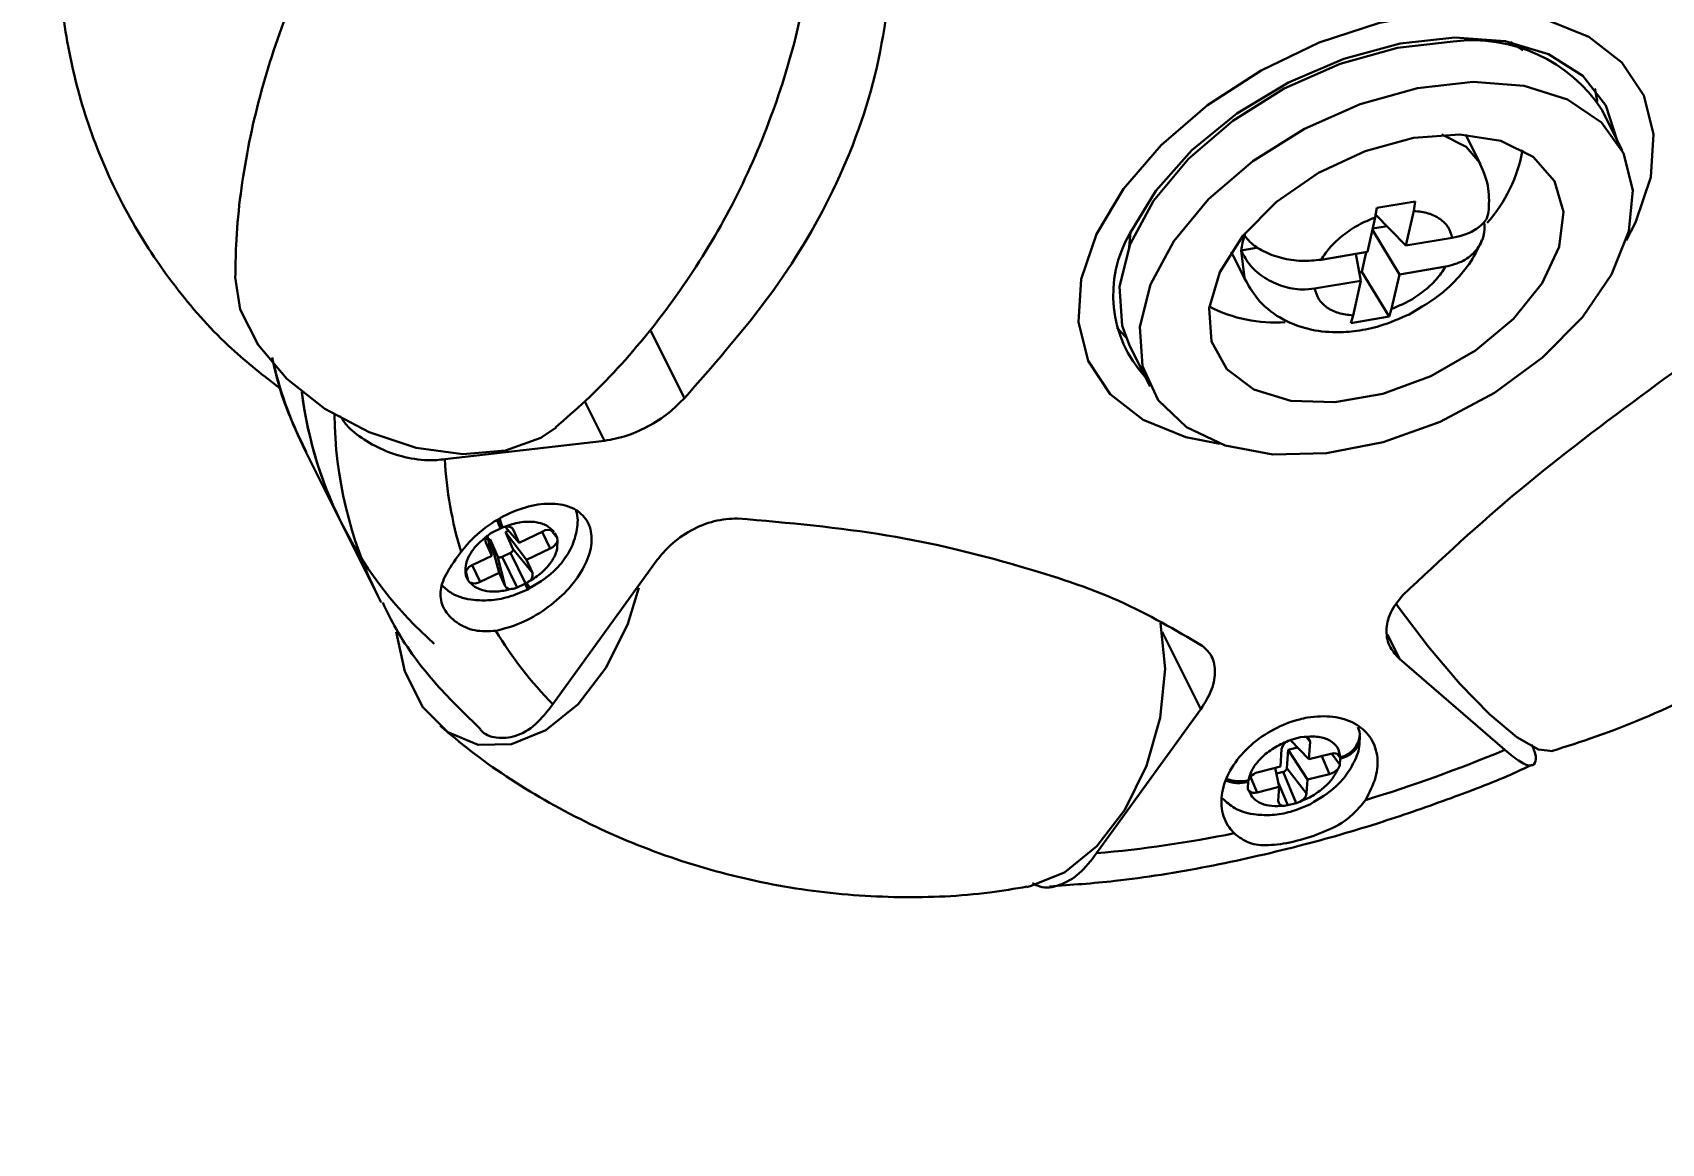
# Model space of a CAD drawing. Header units: millimetres. Extents: x 786 to 1380, y -734 to -314.
# Drawn here: x 1207.06 to 1228.51, y -481.01 to -466.39 of the extents above; entities that cross this region are included whole.
import ezdxf

# ---------------------------------------------------------------- set-up
doc = ezdxf.new("R2010")
doc.units = ezdxf.units.MM
doc.header["$PDSIZE"] = -1
doc.layers.add('粗实线层', color=7, linetype='Continuous', lineweight=15)
doc.dimstyles.new('ISO-25', dxfattribs={"dimtxt": 2.5, "dimasz": 2.5, "dimexe": 1.25, "dimexo": 0.625, "dimtad": 1, "dimtxsty": 'Standard', "dimcen": 2.5, "dimadec": 0, "dimazin": 0, "dimtfac": 1, "dimtmove": 0, "dimatfit": 3, "dimfxl": 1, "dimarcsym": 0})

# ---------------------------------------------------------------- blocks, each defined once
blk = doc.blocks.new('*D130')
at = {"color": 0, "lineweight": -2, "transparency": 16777216}
for p, q in [((1145.915, -458.612), (1145.915, -342.532)), ((1246.277, -506.307), (1246.277, -342.532)), ((1149.995, -344.532), (1242.197, -344.532))]:
    blk.add_line(p, q, dxfattribs=at)
at = {"color": 0, "transparency": 16777216}
for points in [[(1149.995, -343.852), (1149.995, -345.212), (1145.915, -344.532)], [(1242.197, -343.852), (1242.197, -345.212), (1246.277, -344.532)]]:
    blk.add_solid(points, dxfattribs=at)
at = {"layer": 'Defpoints', "color": 0, "transparency": 16777216}
for p in [(1246.277, -344.532), (1145.915, -458.612), (1246.277, -506.307)]:
    blk.add_point(p, dxfattribs=at)
at = {"color": 0, "transparency": 16777216, "insert": (1196.096, -340.966), "char_height": 3.5, "attachment_point": 5}
blk.add_mtext('200,72', dxfattribs=at)

msp = doc.modelspace()

# ---------------------------------------------------------------- linework, layer by layer
at = {"layer": '粗实线层', "color": 7, "linetype": 'Continuous', "lineweight": 30}
for p, q in [((1226.6861, -466.6196), (1226.5189, -466.5169)), ((1227.9912, -467.9418), (1227.7261, -467.4115)), ((1226.1255, -468.1234), (1225.9304, -467.7333)), ((1226.1255, -468.1234), (1226.1149, -468.1031)), ((1224.7365, -468.7743), (1225.1443, -469.1929)), ((1224.7399, -468.8222), (1224.762, -468.6986)), ((1225.264, -468.6146), (1224.762, -468.6986)), ((1225.1443, -469.1929), (1225.2472, -468.7372)), ((1225.264, -468.6146), (1225.2472, -468.7372)), ((1224.7399, -468.8222), (1224.637, -469.2779)), ((1225.0585, -469.5725), (1224.7024, -468.9883)), ((1224.7068, -468.9688), (1224.8952, -468.9373)), ((1228.1671, -468.8882), (1228.0423, -469.1289)), ((1221.5184, -469.0171), (1221.5003, -469.2125)), ((1225.7534, -469.0909), (1225.1443, -469.1929)), ((1222.8447, -469.2762), (1223.0397, -469.6663)), ((1222.9748, -469.2588), (1223.2008, -469.221)), ((1224.0279, -469.3799), (1224.637, -469.2779)), ((1224.4837, -469.3035), (1224.5512, -469.6574)), ((1224.6222, -469.2803), (1224.5634, -469.5406)), ((1224.53, -469.5462), (1224.5634, -469.5406)), ((1224.5634, -469.5406), (1224.922, -470.1287)), ((1224.9556, -470.0282), (1225.0585, -469.5725)), ((1225.6677, -469.4705), (1225.0585, -469.5725)), ((1223.9421, -469.7594), (1224.5512, -469.6574)), ((1224.5512, -469.6574), (1224.4483, -470.1131)), ((1224.9556, -470.0282), (1224.922, -470.1287)), ((1221.3398, -470.2732), (1221.4575, -470.4006)), ((1224.42, -470.2127), (1224.4483, -470.1131)), ((1224.42, -470.2127), (1224.922, -470.1287)), ((1221.5098, -470.5196), (1221.775, -471.0499)), ((1212.491, -472.0042), (1214.593, -471.7623)), ((1210.6484, -471.8842), (1211.1258, -472.839)), ((1211.1258, -472.839), (1211.6032, -473.7938)), ((1213.1074, -473.2768), (1213.0506, -473.0195)), ((1213.0873, -473.0601), (1213.0622, -473.072)), ((1213.1858, -473.2833), (1213.0873, -473.0601)), ((1213.2063, -473.501), (1213.0873, -473.0601)), ((1213.2233, -472.9159), (1213.1223, -472.9641)), ((1213.4682, -473.1044), (1213.2836, -472.8949)), ((1213.3279, -472.9451), (1213.289, -472.9637)), ((1213.289, -472.9637), (1213.3876, -473.1869)), ((1213.5672, -473.3287), (1213.289, -472.9637)), ((1213.4682, -473.1044), (1213.3915, -472.9306)), ((1213.7794, -472.9557), (1213.4682, -473.1044)), ((1213.9308, -472.9631), (1213.9182, -472.9489)), ((1213.97, -473.0412), (1213.9403, -472.9739)), ((1213.9738, -473.075), (1213.97, -473.0412)), ((1213.1074, -473.2768), (1212.8586, -473.3956)), ((1213.0307, -473.103), (1213.1074, -473.2768)), ((1213.2454, -473.29), (1213.3536, -473.2383)), ((1213.5522, -473.6413), (1213.3536, -473.2383)), ((1213.3876, -473.1869), (1213.6439, -473.5025)), ((1213.5672, -473.3287), (1213.8784, -473.18)), ((1212.7966, -473.6017), (1212.7675, -473.4844)), ((1213.283, -473.6748), (1213.1858, -473.2833)), ((1213.4439, -473.6929), (1213.2454, -473.29)), ((1213.6439, -473.5025), (1213.5672, -473.3287)), ((1215.2857, -473.3318), (1213.9144, -475.2297)), ((1212.7631, -473.5006), (1212.7669, -473.5344)), ((1212.7669, -473.5344), (1212.7966, -473.6017)), ((1212.7966, -473.6017), (1212.8187, -473.6267)), ((1212.9575, -473.6199), (1213.2063, -473.501)), ((1213.2063, -473.501), (1213.283, -473.6748)), ((1213.4439, -473.6929), (1213.545, -473.6447)), ((1213.545, -473.6447), (1213.5522, -473.6413)), ((1213.5915, -473.7143), (1213.619, -473.7)), ((1211.6528, -473.8905), (1211.6032, -473.7938)), ((1213.5817, -473.7199), (1213.5839, -473.7188)), ((1213.584, -473.7187), (1213.5916, -473.7149)), ((1225.0594, -474.6324), (1226.4481, -475.8317)), ((1221.0724, -477.1926), (1222.4437, -475.2947)), ((1223.5075, -475.8206), (1223.4925, -476.0505)), ((1223.5936, -475.8309), (1223.5777, -476.0735)), ((1223.7165, -475.7998), (1223.5936, -475.8309)), ((1223.8489, -476.2224), (1223.5936, -475.8309)), ((1223.6444, -475.6942), (1223.595, -475.7133)), ((1223.8663, -475.9558), (1223.623, -475.7025)), ((1223.7565, -475.6658), (1223.6444, -475.6942)), ((1223.8051, -475.6602), (1223.7565, -475.6658)), ((1223.8663, -475.9558), (1223.8813, -475.726)), ((1224.5316, -475.7185), (1224.5327, -475.691)), ((1224.5385, -475.6756), (1224.5388, -475.6644)), ((1223.4925, -476.0505), (1223.2028, -476.1238)), ((1223.4751, -476.317), (1223.4231, -476.068)), ((1224.1559, -475.8825), (1223.8663, -475.9558)), ((1224.2754, -476.0226), (1224.2803, -475.948)), ((1224.2803, -475.948), (1224.2807, -475.9427)), ((1223.0656, -476.2556), (1223.0607, -476.3301)), ((1223.4387, -476.1426), (1223.5271, -476.1203)), ((1223.7, -476.5326), (1223.5271, -476.1203)), ((1223.5777, -476.0735), (1223.8369, -476.4062)), ((1223.8369, -476.4062), (1223.8489, -476.2224)), ((1223.8489, -476.2224), (1224.1386, -476.1491)), ((1223.1855, -476.3903), (1223.4751, -476.317)), ((1223.4751, -476.317), (1223.4631, -476.5008)), ((1223.5393, -476.5666), (1223.5879, -476.561)), ((1223.5879, -476.561), (1223.7, -476.5326)), ((1223.7, -476.5326), (1223.7494, -476.5134))]:
    msp.add_line(p, q, dxfattribs=at)
at = {"layer": '粗实线层', "color": 8, "linetype": 'Continuous', "lineweight": 30}
for p, q in [((1223.0325, -469.0241), (1223.0193, -469.0618)), ((1215.6452, -471.2005), (1215.1955, -470.3009)), ((1214.593, -471.7623), (1214.3341, -471.2443)), ((1213.2233, -472.9159), (1213.1812, -472.8134)), ((1213.3915, -472.9306), (1213.3735, -472.9085)), ((1213.8784, -473.18), (1213.7701, -472.9602)), ((1213.8854, -472.937), (1213.97, -473.0412)), ((1213.0262, -473.085), (1213.0307, -473.103)), ((1212.8493, -473.4003), (1212.9575, -473.6199)), ((1222.4437, -475.2947), (1221.9351, -474.2775)), ((1225.0594, -474.6324), (1224.8997, -474.313)), ((1223.8813, -475.726), (1223.8333, -475.6644)), ((1224.1386, -476.1491), (1224.0391, -475.9121)), ((1224.2754, -476.0226), (1224.1647, -475.8805)), ((1224.2807, -475.9427), (1224.2327, -475.8812)), ((1223.0989, -476.1841), (1223.1855, -476.3903)), ((1223.5879, -476.561), (1223.4648, -476.2675))]:
    msp.add_line(p, q, dxfattribs=at)
at = {"layer": '粗实线层', "color": 7, "linetype": 'Continuous', "lineweight": 30, "flags": 128}
for points in [[(1222.6941, -471.803), (1222.2483, -471.7154), (1221.6842, -471.4865), (1221.2485, -471.1473), (1220.9599, -470.7128), (1220.8313, -470.202), (1220.8681, -469.6371), (1221.0688, -469.0428), (1221.4247, -468.4452), (1221.9201, -467.8703), (1222.5334, -467.3433), (1223.2378, -466.8872), (1224.0025, -466.5219), (1224.7942, -466.2634), (1225.5781, -466.123), (1226.3201, -466.1069), (1226.9876, -466.2157), (1227.5516, -466.4446), (1227.9874, -466.7838), (1228.276, -467.2182), (1228.4046, -467.7291), (1228.3678, -468.294), (1228.1671, -468.8882), (1228.1671, -468.8882)], [(1225.765, -466.5092), (1225.0326, -466.5907), (1224.2779, -466.8002), (1223.5416, -467.1265), (1222.8633, -467.5519), (1222.2795, -468.0535), (1221.8219, -468.6042), (1221.5149, -469.1745), (1221.3753, -469.7335), (1221.4104, -470.2511), (1221.5098, -470.5196)], [(1227.9249, -467.809), (1227.7778, -467.3481), (1227.4713, -466.9615), (1227.0218, -466.6754), (1226.4517, -466.5041), (1225.7897, -466.4562), (1225.0689, -466.5342), (1224.3255, -466.7341), (1223.5968, -467.0459), (1222.9193, -467.4539), (1222.3269, -467.9378), (1221.8495, -468.4731), (1221.5108, -469.0332)], [(1226.0301, -467.0396), (1226.7006, -467.0905), (1227.2731, -467.2711), (1227.7168, -467.5717), (1228.0077, -467.9759), (1228.1301, -468.4621), (1228.0775, -469.0041), (1227.8527, -469.5726), (1227.4678, -470.1369), (1226.9436, -470.6667), (1226.3083, -471.1333), (1225.5961, -471.5117), (1224.8455, -471.7814), (1224.0969, -471.9279), (1223.3908, -471.9433), (1222.765, -471.8267), (1222.2535, -471.5845), (1221.8837, -471.2297), (1221.6756, -470.7814), (1221.6404, -470.2638), (1221.7801, -469.7048), (1222.087, -469.1346), (1222.5447, -468.5838), (1223.1284, -468.0822), (1223.8068, -467.6568), (1224.5431, -467.3306), (1225.2978, -467.1211), (1226.0301, -467.0396)], [(1227.6622, -467.2982), (1227.6606, -467.2855), (1227.6309, -467.1276)], [(1222.695, -469.5435), (1222.9988, -469.065), (1223.4423, -468.6184), (1223.9927, -468.2369), (1224.6091, -467.9488), (1225.2459, -467.7754), (1225.8557, -467.7296), (1226.3934, -467.8148), (1226.8191, -468.0247), (1227.1012, -468.3437), (1227.2188, -468.7481), (1227.1632, -469.208), (1226.9385, -469.6893), (1226.5613, -470.1562), (1226.0597, -470.5741), (1225.4708, -470.9121), (1224.8383, -471.145), (1224.2092, -471.2556), (1223.63, -471.2357), (1223.1438, -471.0868), (1222.7865, -470.8199), (1222.5848, -470.4548), (1222.5535, -470.0185), (1222.695, -469.5435)], [(1209.7287, -469.6111), (1209.7983, -470.035), (1210.0319, -470.5021), (1210.4127, -470.9485), (1210.9127, -471.3411), (1211.4947, -471.6507), (1212.1155, -471.8544), (1212.7291, -471.9371), (1213.29, -471.8927), (1213.7566, -471.7244), (1213.9568, -471.586)], [(1213.2507, -472.904), (1213.2738, -472.897), (1213.2967, -472.893), (1213.3185, -472.892), (1213.3387, -472.8941), (1213.3566, -472.8992), (1213.3717, -472.9072), (1213.3834, -472.9177), (1213.3915, -472.9306)], [(1213.3536, -473.2383), (1213.3625, -473.2334), (1213.3705, -473.2275), (1213.3774, -473.221), (1213.3829, -473.214), (1213.3868, -473.2068), (1213.3889, -473.1997), (1213.3892, -473.193), (1213.3876, -473.1869)], [(1213.1858, -473.2833), (1213.1892, -473.2885), (1213.1942, -473.2927), (1213.2008, -473.2957), (1213.2085, -473.2973), (1213.2172, -473.2975), (1213.2265, -473.2963), (1213.236, -473.2938), (1213.2454, -473.29)], [(1215.0464, -473.6977), (1214.9004, -474.1708), (1214.6148, -474.7493), (1214.2456, -475.2281), (1213.8201, -475.5717), (1213.3699, -475.7545), (1212.9284, -475.7631), (1212.5282, -475.5968), (1212.1992, -475.2678), (1211.9656, -474.8007), (1211.85, -474.2778)], [(1225.0162, -473.9071), (1225.0441, -473.9471), (1225.4396, -474.4762), (1225.8517, -474.9615), (1226.2499, -475.3669), (1226.6046, -475.6624), (1226.8896, -475.8261), (1227.0765, -475.8483)], [(1220.1509, -477.6367), (1220.1992, -477.6273), (1220.6494, -477.4445), (1221.0749, -477.1009), (1221.4441, -476.6221), (1221.7297, -476.0435), (1221.9104, -475.4082), (1221.9728, -474.7631), (1221.9143, -474.1655)], [(1224.5126, -475.5319), (1224.533, -475.5893), (1224.5383, -475.6294)], [(1224.5383, -475.6475), (1224.5386, -475.6711), (1224.5317, -475.7184)], [(1224.28, -475.9285), (1224.2754, -475.914), (1224.267, -475.9013), (1224.2548, -475.891), (1224.2394, -475.8834), (1224.2213, -475.8786), (1224.2008, -475.8768), (1224.1788, -475.8781), (1224.1559, -475.8825)]]:
    msp.add_lwpolyline(points, dxfattribs=at)
at = {"layer": '粗实线层', "color": 8, "linetype": 'Continuous', "lineweight": 30, "flags": 128}
for points in [[(1226.1149, -468.1031), (1225.9352, -467.8926), (1225.616, -467.7323)], [(1222.9748, -469.2588), (1223.0176, -469.6171), (1223.0397, -469.6663)], [(1213.1899, -472.8087), (1213.2113, -472.862), (1213.2306, -472.9124)], [(1213.2136, -472.7957), (1213.2339, -472.8525), (1213.2507, -472.904)]]:
    msp.add_lwpolyline(points, dxfattribs=at)
at = {"layer": '粗实线层', "color": 7, "linetype": 'Continuous', "lineweight": 30}
for centre, radius, start, end in [((1226.0314, -468.5126), 2.021, 33.01343, 97.57591), ((1224.7491, -467.5911), 1.9608, 318.30582, 349.90441), ((1222.8803, -469.8418), 1.5904, 149.43987, 222.54513), ((1223.9653, -469.379), 0.9978, 161.46168, 173.07987), ((1223.4165, -468.3444), 1.8624, 242.49565, 274.30574), ((1215.3429, -469.5407), 5.2469, 193.58117, 206.52768), ((1215.8748, -470.4664), 5.3071, 187.07578, 228.3939), ((1215.9068, -470.4618), 5.3394, 187.08213, 206.43731), ((1217.6207, -471.7365), 5.1367, 182.98722, 196.858), ((1201.2771, -506.3068), 45, 131.51202, 330.23211), ((1213.1168, -473.0783), 0.0896, 130.5116, 195.95945), ((1213.3277, -473.1156), 0.2251, 109.99049, 115.56137), ((1213.8555, -473.0874), 0.152, 65.61202, 120.00826), ((1213.8188, -473.0299), 0.1615, 291.67121, 343.78809), ((1212.9182, -473.5457), 0.1615, 111.67451, 163.78388), ((1212.8815, -473.4882), 0.152, 245.60776, 300.01252), ((1213.3538, -473.6317), 0.0829, 211.34865, 280.42714), ((1213.4539, -473.4355), 0.228, 295.53127, 301.04851), ((1213.528, -473.5218), 0.1174, 291.73781, 9.48105), ((1217.395, -471.7448), 4.9253, 210.76995, 225.03563), ((1223.6547, -475.8513), 0.1503, 113.36887, 168.19421), ((1223.814, -475.7268), 0.0673, 0.74677, 97.59139), ((1218.8056, -457.459), 19.8988, 286.9675, 292.58612), ((1224.2189, -475.9384), 0.0619, 356.0762, 9.23408), ((1223.1417, -476.2554), 0.0759, 164.55719, 176.06153), ((1223.2402, -476.3056), 0.1856, 101.62542, 157.71278), ((1223.516, -476.0574), 0.0639, 280.01764, 345.42002), ((1224.087, -475.9412), 0.2141, 283.93775, 319.8221), ((1223.1463, -476.2781), 0.1189, 235.45135, 289.21451), ((1223.6897, -476.3754), 0.1503, 293.36887, 348.19421), ((1223.5304, -476.4999), 0.0672, 180.73921, 277.59843), ((1219.6238, -460.8581), 16.3986, 275.06784, 281.46019)]:
    msp.add_arc(centre, radius, start, end, dxfattribs=at)
at = {"layer": '粗实线层', "color": 8, "linetype": 'Continuous', "lineweight": 30}
for centre, radius, start, end in [((1216.5275, -471.3684), 5.4892, 180.53069, 206.22247), ((1214.2925, -473.2896), 0.8196, 205.40798, 211.208), ((1213.752, -473.5584), 0.1945, 201.89196, 226.78125), ((1224.2124, -475.6091), 0.3265, 281.95366, 356.43483), ((1224.214, -475.6155), 0.3339, 281.51319, 342.06035), ((1222.9529, -475.7289), 0.5334, 251.19064, 282.23606), ((1222.9669, -475.7063), 0.5386, 250.79427, 280.87465)]:
    msp.add_arc(centre, radius, start, end, dxfattribs=at)
at = {"layer": '粗实线层', "color": 7, "linetype": 'Continuous', "lineweight": 30}
for points, knots in [([(1213.1736, -462.2499), (1213.0407, -462.3651), (1212.6096, -462.7391), (1211.9403, -463.4769), (1211.2172, -464.4852), (1210.6195, -465.5939), (1210.163, -466.7691), (1209.8642, -467.9774), (1209.7422, -468.9345), (1209.7343, -469.4741), (1209.7322, -469.6166)], [0, 0, 0, 0, 0.06461654, 0.20961882, 0.35684902, 0.50529258, 0.65387724, 0.80163662, 0.94763087, 1, 1, 1, 1]), ([(1207.4799, -464.3966), (1207.4592, -464.5552), (1207.3973, -465.0302), (1207.4145, -465.8726), (1207.5733, -466.9003), (1207.8916, -467.9243), (1208.3583, -468.9024), (1208.959, -469.7914), (1209.6219, -470.5323), (1210.1058, -470.9066), (1210.3236, -471.0751)], [0, 0, 0, 0, 0.0662556, 0.1984055, 0.3340495, 0.4721636, 0.6113206, 0.7502746, 0.8876349, 1, 1, 1, 1]), ([(1213.9465, -471.5891), (1214.0804, -471.473), (1214.5124, -471.0982), (1215.1828, -470.3596), (1215.9055, -469.3513), (1216.5044, -468.2425), (1216.9563, -467.0676), (1217.2509, -465.9382), (1217.3204, -465.2109), (1217.3511, -464.89)], [0, 0, 0, 0, 0.0708362, 0.2286653, 0.3889196, 0.5504941, 0.7122223, 0.8730527, 1, 1, 1, 1]), ([(1215.6452, -471.2005), (1216.0158, -470.7796), (1216.7637, -469.9302), (1217.6268, -468.5365), (1218.2294, -466.9379), (1218.3496, -465.8366), (1218.4105, -465.2786)], [0, 0, 0, 0, 0.2320375, 0.4683438, 0.7306462, 1, 1, 1, 1]), ([(1226.2359, -468.7169), (1226.2387, -468.6117), (1226.2447, -468.3912), (1226.1529, -468.1896), (1226.1049, -468.0841)], [0, 0, 0, 0, 0.477142, 1, 1, 1, 1]), ([(1225.7534, -469.0909), (1225.739, -469.0427), (1225.7101, -468.9463), (1225.5979, -468.8376), (1225.4449, -468.7609), (1225.3131, -468.7451), (1225.2472, -468.7372)], [0, 0, 0, 0, 0.25000122, 0.4999983, 0.75000107, 1, 1, 1, 1]), ([(1226.2343, -468.7169), (1226.2295, -468.7562), (1226.2185, -468.8464), (1226.1007, -468.9658), (1225.9354, -469.0523), (1225.8052, -469.0799), (1225.7534, -469.0909)], [0, 0, 0, 0, 0.2237114, 0.5137272, 0.8067227, 1, 1, 1, 1]), ([(1224.7399, -468.8222), (1224.6651, -468.8536), (1224.5156, -468.9165), (1224.3145, -469.0525), (1224.1424, -469.2088), (1224.066, -469.3228), (1224.0279, -469.3799)], [0, 0, 0, 0, 0.249999, 0.4999997, 0.7500002, 1, 1, 1, 1]), ([(1231.6497, -468.9092), (1231.0837, -469.2459), (1229.9411, -469.9255), (1228.2753, -471.1415), (1226.5929, -472.4031), (1225.6037, -473.3262), (1225.1026, -473.7939)], [0, 0, 0, 0, 0.2320377, 0.4683439, 0.7306463, 1, 1, 1, 1]), ([(1225.6677, -469.4705), (1225.7473, -469.4496), (1225.9065, -469.4079), (1226.0792, -469.26), (1226.1805, -469.0804), (1226.1775, -468.9471), (1226.1761, -468.8868)], [0, 0, 0, 0, 0.2627484, 0.5256153, 0.7855664, 1, 1, 1, 1]), ([(1224.0279, -469.3799), (1223.9423, -469.3886), (1223.7713, -469.4062), (1223.5015, -469.3643), (1223.2635, -469.2763), (1223.1019, -469.1672), (1223.0413, -469.09), (1223.0193, -469.0618)], [0, 0, 0, 0, 0.2207973, 0.4416925, 0.6601376, 0.8760132, 1, 1, 1, 1]), ([(1225.185, -470.0997), (1225.3415, -470.0088), (1225.5601, -469.8818), (1225.8213, -469.6343), (1226.0092, -469.4111), (1226.1005, -469.2158), (1226.1454, -469.1197)], [0, 0, 0, 0, 0.3722383, 0.5199478, 0.7639101, 1, 1, 1, 1]), ([(1222.9748, -469.2588), (1223.0114, -469.3274), (1223.0845, -469.4647), (1223.2828, -469.6296), (1223.5204, -469.7395), (1223.7514, -469.7801), (1223.8879, -469.7653), (1223.9421, -469.7594)], [0, 0, 0, 0, 0.21305288, 0.42604722, 0.64047124, 0.8570981, 1, 1, 1, 1]), ([(1223.0207, -469.6262), (1223.0709, -469.7169), (1223.1857, -469.924), (1223.4799, -470.161), (1223.841, -470.3036), (1224.1883, -470.3435), (1224.5065, -470.3215), (1224.8347, -470.2534), (1225.0587, -470.1551), (1225.185, -470.0997)], [0, 0, 0, 0, 0.1286081, 0.2935806, 0.4602105, 0.6094193, 0.719888, 0.8421337, 1, 1, 1, 1]), ([(1224.9556, -470.0282), (1225.0304, -469.9967), (1225.1799, -469.9338), (1225.381, -469.7978), (1225.5531, -469.6416), (1225.6295, -469.5275), (1225.6677, -469.4705)], [0, 0, 0, 0, 0.2500022, 0.5000018, 0.7499996, 1, 1, 1, 1]), ([(1223.9421, -469.7594), (1223.9565, -469.8076), (1223.9854, -469.904), (1224.0976, -470.0127), (1224.2506, -470.0894), (1224.3824, -470.1052), (1224.4483, -470.1131)], [0, 0, 0, 0, 0.2500005, 0.5000016, 0.7499994, 1, 1, 1, 1]), ([(1227.0618, -475.849), (1227.2561, -475.7869), (1227.9231, -475.5738), (1229.0272, -475.0973), (1230.3337, -474.3724), (1231.5523, -473.5113), (1232.6635, -472.529), (1233.6462, -471.4758), (1234.1872, -470.7059), (1234.4465, -470.3368)], [0, 0, 0, 0, 0.0653166, 0.2241702, 0.3831614, 0.5415095, 0.6990853, 0.8557717, 1, 1, 1, 1]), ([(1210.2168, -470.6655), (1210.2554, -470.8328), (1210.3553, -471.2666), (1210.5478, -471.6634), (1210.6661, -471.9072)], [0, 0, 0, 0, 0.3857574, 1, 1, 1, 1]), ([(1214.593, -471.7623), (1214.6916, -471.7448), (1214.8886, -471.7097), (1215.198, -471.5641), (1215.4623, -471.3883), (1215.5894, -471.2578), (1215.6452, -471.2005)], [0, 0, 0, 0, 0.26502, 0.5300952, 0.7933668, 1, 1, 1, 1]), ([(1211.114, -471.4383), (1211.1394, -471.4772), (1211.2137, -471.591), (1211.4274, -471.7566), (1211.7223, -471.9129), (1212.0572, -472.0088), (1212.3192, -472.0268), (1212.4561, -472.0088), (1212.491, -472.0042)], [0, 0, 0, 0, 0.099911, 0.2923064, 0.489748, 0.6994892, 0.9234436, 1, 1, 1, 1]), ([(1213.163, -474.2646), (1213.2715, -474.2358), (1213.4887, -474.1781), (1213.8209, -473.9868), (1214.1084, -473.7412), (1214.3197, -473.4596), (1214.4297, -473.1755), (1214.4273, -472.9784), (1214.3698, -472.8122), (1214.258, -472.6772), (1214.0212, -472.586), (1213.719, -472.5879), (1213.3844, -472.6844), (1213.057, -472.8677), (1212.8324, -473.0656), (1212.7314, -473.1927), (1212.7047, -473.2262)], [0, 0, 0, 0, 0.079872, 0.1597494, 0.2394305, 0.318713, 0.3975674, 0.4759724, 0.4999747, 0.5779759, 0.6559674, 0.7342072, 0.8128917, 0.8920069, 0.9715329, 1, 1, 1, 1]), ([(1213.9182, -472.949), (1213.8837, -472.9183), (1213.8147, -472.8568), (1213.6469, -472.8221), (1213.4522, -472.8324), (1213.3179, -472.8801), (1213.2507, -472.904)], [0, 0, 0, 0, 0.2500008, 0.499999, 0.750001, 1, 1, 1, 1]), ([(1213.584, -473.7187), (1213.7032, -473.647), (1213.869, -473.5473), (1214.0504, -473.349), (1214.1696, -473.1666), (1214.2364, -472.9344), (1214.2481, -472.7631), (1214.219, -472.6857), (1214.2185, -472.6845)], [0, 0, 0, 0, 0.2982005, 0.414917, 0.6060885, 0.8003927, 0.9969091, 1, 1, 1, 1]), ([(1216.3441, -472.784), (1216.2425, -472.7905), (1216.0393, -472.8034), (1215.7274, -472.9336), (1215.4651, -473.1174), (1215.3416, -473.265), (1215.2857, -473.3318)], [0, 0, 0, 0, 0.2614812, 0.5230059, 0.7840243, 1, 1, 1, 1]), ([(1222.4633, -474.4621), (1222.1112, -474.2546), (1221.4005, -473.8357), (1220.0197, -473.3838), (1218.334, -472.9617), (1217.0132, -472.8438), (1216.3441, -472.784)], [0, 0, 0, 0, 0.2320378, 0.4683439, 0.7306461, 1, 1, 1, 1]), ([(1213.0586, -473.0102), (1213.0117, -473.0469), (1212.9179, -473.1202), (1212.8203, -473.249), (1212.761, -473.3805), (1212.7624, -473.4606), (1212.7631, -473.5006)], [0, 0, 0, 0, 0.2499963, 0.5000002, 0.7500021, 1, 1, 1, 1]), ([(1213.1223, -472.9641), (1213.1083, -472.9717), (1213.0842, -472.9848), (1213.0662, -473.0027), (1213.0586, -473.0102)], [0, 0, 0, 0, 0.5802472, 1, 1, 1, 1]), ([(1213.2306, -472.9124), (1213.2294, -472.913), (1213.2269, -472.9142), (1213.2245, -472.9153), (1213.2233, -472.9159)], [0, 0, 0, 0, 0.5002034, 1, 1, 1, 1]), ([(1213.163, -474.2646), (1213.0681, -474.2696), (1212.8788, -474.2795), (1212.6307, -474.1596), (1212.5104, -474.0322), (1212.4376, -473.8857), (1212.4177, -473.7273), (1212.5069, -473.4959), (1212.6385, -473.3165), (1212.7047, -473.2262)], [0, 0, 0, 0, 0.1529751, 0.305231, 0.4722701, 0.5002026, 0.666258, 0.8321362, 1, 1, 1, 1]), ([(1213.5715, -473.6309), (1213.6327, -473.5935), (1213.7549, -473.5186), (1213.8893, -473.3717), (1213.9734, -473.2168), (1213.9737, -473.1223), (1213.9738, -473.075)], [0, 0, 0, 0, 0.2500004, 0.4999981, 0.7499995, 1, 1, 1, 1]), ([(1212.4577, -473.6699), (1212.499, -473.7067), (1212.6134, -473.8087), (1212.8375, -473.8618), (1213.0872, -473.8683), (1213.3328, -473.8273), (1213.4975, -473.7561), (1213.584, -473.7187)], [0, 0, 0, 0, 0.144722, 0.4009524, 0.5775081, 0.778185, 1, 1, 1, 1]), ([(1212.8187, -473.6266), (1212.8474, -473.6533), (1212.9048, -473.7066), (1213.0394, -473.7456), (1213.1969, -473.7526), (1213.3115, -473.7263), (1213.3688, -473.7132)], [0, 0, 0, 0, 0.2499988, 0.4999989, 0.7499991, 1, 1, 1, 1]), ([(1213.3688, -473.7132), (1213.3833, -473.7114), (1213.4083, -473.7082), (1213.4334, -473.6975), (1213.4439, -473.6929)], [0, 0, 0, 0, 0.5792394, 1, 1, 1, 1]), ([(1211.673, -473.8936), (1211.7295, -474.0089), (1211.9188, -474.3947), (1212.3428, -474.9617), (1212.7629, -475.3665), (1212.9614, -475.5578)], [0, 0, 0, 0, 0.1835336, 0.6142912, 1, 1, 1, 1]), ([(1225.1026, -473.7939), (1225.0425, -473.8698), (1224.9225, -474.0216), (1224.8715, -474.2661), (1224.9169, -474.4814), (1225.015, -474.5854), (1225.0594, -474.6324)], [0, 0, 0, 0, 0.2614818, 0.5230094, 0.7840256, 1, 1, 1, 1]), ([(1222.4437, -475.2947), (1222.4977, -475.2085), (1222.6057, -475.0361), (1222.6447, -474.7817), (1222.5966, -474.5823), (1222.504, -474.4988), (1222.4633, -474.4621)], [0, 0, 0, 0, 0.2650179, 0.530093, 0.7933683, 1, 1, 1, 1]), ([(1213.9144, -475.2297), (1213.8408, -475.3243), (1213.6935, -475.5137), (1213.4246, -475.6692), (1213.1736, -475.6849), (1213.011, -475.6339), (1212.9582, -475.5629), (1212.9572, -475.5614)], [0, 0, 0, 0, 0.2571933, 0.5146437, 0.7634734, 0.9952054, 1, 1, 1, 1]), ([(1224.6126, -476.4917), (1224.6644, -476.3911), (1224.7679, -476.1901), (1224.7822, -475.8954), (1224.6858, -475.6469), (1224.4801, -475.4691), (1224.1917, -475.3807), (1223.93, -475.3887), (1223.6654, -475.4447), (1223.3992, -475.5481), (1223.0925, -475.7607), (1222.8575, -476.0278), (1222.7212, -476.3215), (1222.7017, -476.6102), (1222.7785, -476.8122), (1222.8604, -476.9053), (1222.882, -476.9298)], [0, 0, 0, 0, 0.0798711, 0.1597491, 0.2394299, 0.3187126, 0.3975669, 0.4759718, 0.4999742, 0.577975, 0.6559668, 0.7342066, 0.812892, 0.8920071, 0.9715332, 1, 1, 1, 1]), ([(1212.4283, -475.5146), (1212.5591, -475.6248), (1212.9832, -475.9823), (1213.797, -476.5127), (1214.8828, -477.052), (1216.0494, -477.4525), (1217.2595, -477.7033), (1218.476, -477.7931), (1219.4472, -477.75), (1219.9926, -477.6588), (1220.1556, -477.6315)], [0, 0, 0, 0, 0.0638071, 0.2070189, 0.3526659, 0.499719, 0.6470294, 0.793565, 0.9383086, 1, 1, 1, 1]), ([(1223.5951, -475.7133), (1223.5293, -475.7426), (1223.3977, -475.801), (1223.2335, -475.9341), (1223.1117, -476.0845), (1223.0829, -476.185), (1223.0685, -476.2352)], [0, 0, 0, 0, 0.24999957, 0.50000045, 0.74999851, 1, 1, 1, 1]), ([(1224.28, -475.9285), (1224.2718, -475.884), (1224.2554, -475.795), (1224.1494, -475.7023), (1223.9975, -475.6492), (1223.8692, -475.6565), (1223.8051, -475.6602)], [0, 0, 0, 0, 0.2500005, 0.5000012, 0.750001, 1, 1, 1, 1]), ([(1223.8877, -476.5443), (1224.0067, -476.4726), (1224.1723, -476.3729), (1224.3549, -476.1744), (1224.4683, -475.9926), (1224.5384, -475.8113), (1224.5309, -475.704), (1224.529, -475.6773)], [0, 0, 0, 0, 0.3447426, 0.4796758, 0.7006817, 0.9253122, 1, 1, 1, 1]), ([(1226.4481, -475.8317), (1226.5184, -475.8899), (1226.659, -476.0065), (1226.8017, -476.0568), (1226.8615, -475.9974), (1226.8542, -475.8845), (1226.8097, -475.7834), (1226.799, -475.7591)], [0, 0, 0, 0, 0.24068411, 0.48160558, 0.71446038, 0.93131483, 1, 1, 1, 1]), ([(1220.4518, -477.6283), (1220.7378, -477.6084), (1221.4218, -477.5607), (1222.5214, -477.3806), (1223.7002, -477.117), (1224.7724, -476.8079), (1225.704, -476.4817), (1226.3637, -476.2337), (1226.714, -476.0705), (1226.8068, -476.0273)], [0, 0, 0, 0, 0.13836441, 0.33095049, 0.51762126, 0.68956339, 0.83076179, 0.95512749, 1, 1, 1, 1]), ([(1224.2506, -476.0794), (1224.2582, -476.0682), (1224.2714, -476.049), (1224.2742, -476.0304), (1224.2754, -476.0226)], [0, 0, 0, 0, 0.5792441, 1, 1, 1, 1]), ([(1223.0659, -476.2502), (1223.0659, -476.2511), (1223.0658, -476.2529), (1223.0657, -476.2547), (1223.0656, -476.2556)], [0, 0, 0, 0, 0.5003948, 1, 1, 1, 1]), ([(1223.7493, -476.5134), (1223.8056, -476.489), (1223.918, -476.4402), (1224.0648, -476.3326), (1224.1842, -476.2097), (1224.2284, -476.1228), (1224.2506, -476.0794)], [0, 0, 0, 0, 0.2499998, 0.4999982, 0.7500032, 1, 1, 1, 1]), ([(1222.7304, -476.471), (1222.7813, -476.5171), (1222.9049, -476.629), (1223.141, -476.6878), (1223.391, -476.6938), (1223.6365, -476.6529), (1223.8012, -476.5817), (1223.8877, -476.5443)], [0, 0, 0, 0, 0.17345818, 0.42107925, 0.59170318, 0.7856369, 1, 1, 1, 1]), ([(1222.882, -476.9298), (1222.9453, -476.9782), (1223.0717, -477.0747), (1223.3357, -477.0952), (1223.5625, -477.0629), (1223.8083, -477.0038), (1224.0613, -476.9202), (1224.3933, -476.7554), (1224.5392, -476.5799), (1224.6126, -476.4917)], [0, 0, 0, 0, 0.1529744, 0.3052312, 0.4722701, 0.5002587, 0.6663181, 0.832197, 1, 1, 1, 1]), ([(1223.0607, -476.3301), (1223.0613, -476.3404), (1223.0624, -476.358), (1223.074, -476.3707), (1223.0789, -476.376)], [0, 0, 0, 0, 0.5802323, 1, 1, 1, 1]), ([(1223.0789, -476.376), (1223.096, -476.4095), (1223.1302, -476.4766), (1223.2373, -476.5421), (1223.3746, -476.5777), (1223.4844, -476.5703), (1223.5393, -476.5666)], [0, 0, 0, 0, 0.2499994, 0.5000006, 0.7500009, 1, 1, 1, 1]), ([(1221.0724, -477.1926), (1220.9985, -477.2878), (1220.8508, -477.4783), (1220.5856, -477.6253), (1220.3654, -477.6638), (1220.2609, -477.6023), (1220.2293, -477.5837)], [0, 0, 0, 0, 0.2950692, 0.590425, 0.8758941, 1, 1, 1, 1])]:
    msp.add_open_spline(points, degree=3, knots=knots, dxfattribs=at)
at = {"layer": '粗实线层', "color": 8, "linetype": 'Continuous', "lineweight": 30}
for points, knots in [([(1213.5809, -473.718), (1213.5811, -473.7185), (1213.5819, -473.72), (1213.5743, -473.7041), (1213.5565, -473.6681), (1213.545, -473.6447)], [0, 0, 0, 0, 0.1204498, 0.4282272, 1, 1, 1, 1]), ([(1224.5381, -475.6776), (1224.5362, -475.6968), (1224.5322, -475.7367), (1224.5057, -475.7942), (1224.4644, -475.847), (1224.3949, -475.9059), (1224.3254, -475.9315), (1224.2803, -475.948)], [0, 0, 0, 0, 0.1628664, 0.3373321, 0.5117921, 0.6826255, 1, 1, 1, 1]), ([(1223.0656, -476.2556), (1223.0169, -476.2626), (1222.942, -476.2734), (1222.8431, -476.2606), (1222.798, -476.2461), (1222.778, -476.2396)], [0, 0, 0, 0, 0.5085626, 0.7827632, 1, 1, 1, 1])]:
    msp.add_open_spline(points, degree=3, knots=knots, dxfattribs=at)

# ---------------------------------------------------------------- dimensions: what is measured, and where the dimension line sits
dim = msp.add_linear_dim(base=(1246.2771, -344.5321), p1=(1145.9154, -458.6119), p2=(1246.2771, -506.3068), dimstyle='ISO-25', override={"dimtxt": 3.5, "dimasz": 4.08, "dimexe": 2, "dimexo": 0, "dimgap": 1.524, "dimtih": 1, "dimtoh": 1, "dimlfac": 2, "dimzin": 0, "dimadec": 2, "dimtzin": 0})
dim.commit()
dim.dimension.update_dxf_attribs({"geometry": '*D130', "text_midpoint": (1196.0962, -340.9664)})

doc.saveas('drawing.dxf')
